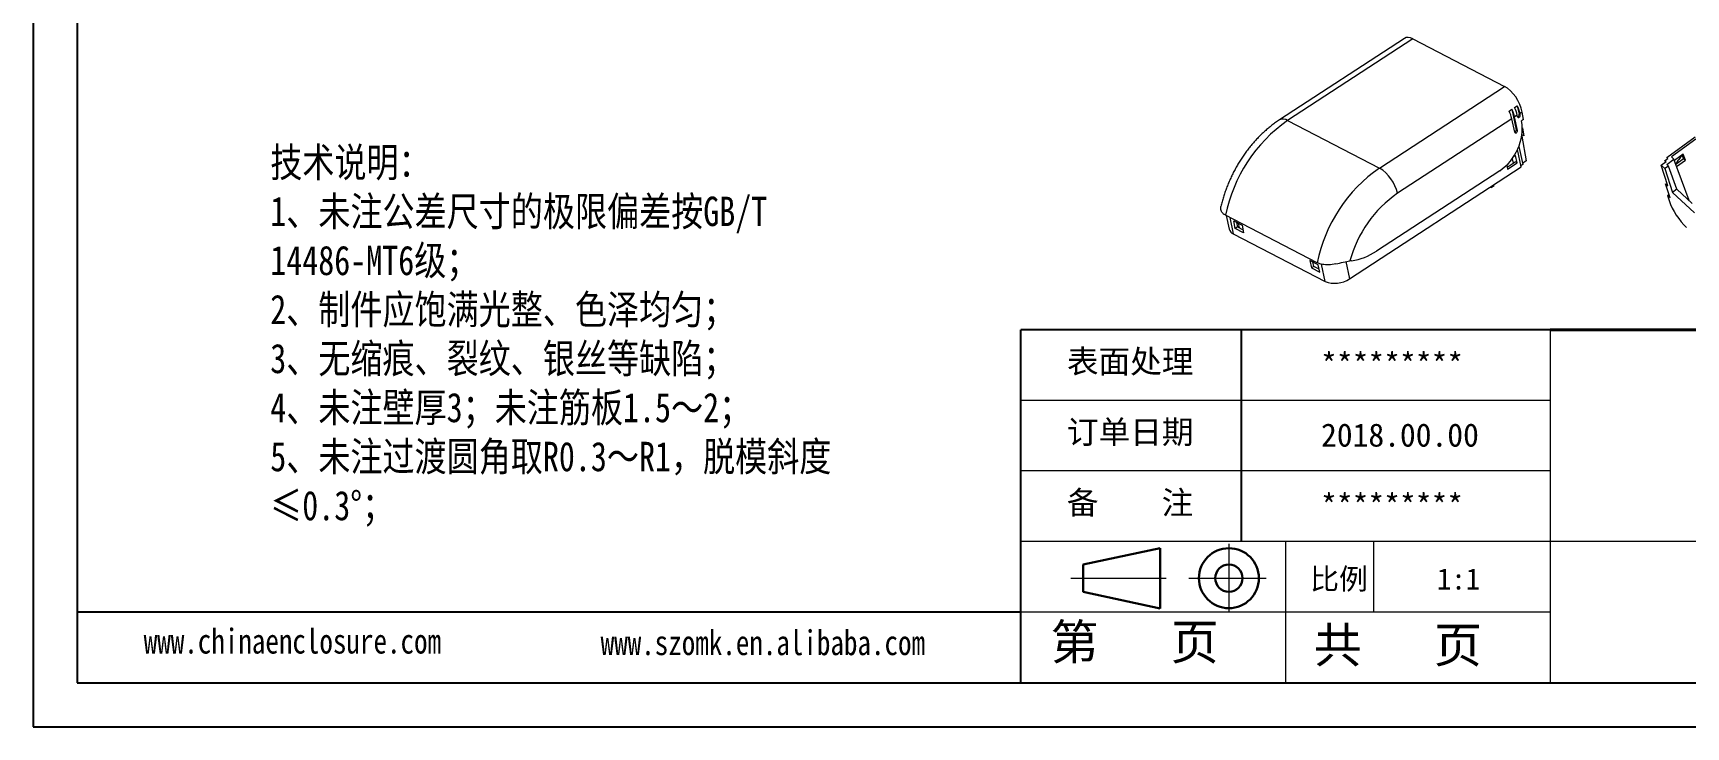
# Model space of a CAD drawing. Header units: inches. Extents: x 1531 to 2581, y 452 to 704.
# Drawn here: x 1830.1 to 2055, y 452.3 to 546.7 of the extents above; entities that cross this region are included whole.
import ezdxf

# ---------------------------------------------------------------- set-up
doc = ezdxf.new("R2010")
doc.units = ezdxf.units.IN
doc.header["$LTSCALE"] = 15
doc.linetypes.add('CENTER2', pattern=[28.575, 19.05, -3.175, 3.175, -3.175])
doc.layers.add('文字', color=81, linetype='Continuous')
for name, color, linetype, lineweight in [('粗实线', 7, 'Continuous', 30), ('细实线', 3, 'Continuous', 9), ('细点划线', 2, 'CENTER2', 9)]:
    doc.layers.add(name, color=color, linetype=linetype, lineweight=lineweight)
doc.styles.get("Standard").update_dxf_attribs({"font": 'txt', "bigfont": 'gbcbig.shx'})
doc.styles.add('宋体', font='', dxfattribs={"width": 0.8, "height": 3.5})
doc.styles.get('宋体').set_extended_font_data('SimSun')

msp = doc.modelspace()

# ---------------------------------------------------------------- linework, layer by layer
for p, q in [((1830.146, 704.319), (1830.146, 452.319)), ((1836.146, 698.319), (1836.146, 458.319)), ((2036.546, 506.319), (1964.546, 506.319)), ((1964.546, 458.319), (1964.546, 506.319)), ((1994.546, 477.519), (1994.546, 506.319)), ((1964.546, 467.919), (1836.146, 467.919)), ((1836.146, 458.319), (2180.546, 458.319)), ((1830.146, 452.319), (2186.546, 452.319))]:
    msp.add_line(p, q)
at = {"color": 7, "linetype": 'Continuous', "lineweight": 15}
for p, q in [((2016.748, 545.946), (1999.728, 534.858)), ((2017.882, 545.87), (2000.845, 534.771)), ((2017.882, 545.87), (2030.363, 539.411)), ((2013.326, 528.312), (2030.363, 539.411)), ((2030.976, 536.066), (2031.347, 536.307)), ((2031.347, 536.307), (2031.946, 533.518)), ((2031.717, 536.549), (2032.088, 536.79)), ((2032.088, 535.495), (2031.717, 535.254)), ((2032.108, 533.434), (2031.717, 535.254)), ((2032.088, 536.79), (2032.34, 535.618)), ((2032.131, 535.293), (2032.088, 535.495)), ((2032.34, 535.618), (2032.502, 535.535)), ((2032.751, 535.928), (2032.458, 535.737)), ((2032.502, 535.535), (2032.458, 535.737)), ((2032.936, 534.896), (2032.751, 535.928)), ((2000.845, 534.771), (2013.326, 528.312)), ((2031.346, 535.012), (2015.792, 524.878)), ((2031.737, 533.192), (2031.346, 535.012)), ((2031.946, 533.518), (2032.108, 533.434)), ((2032.936, 534.896), (2032.675, 534.726)), ((2032.78, 533.796), (2032.977, 532.695)), ((2032.78, 533.611), (2032.977, 532.695)), ((2032.619, 528.459), (2032.11, 530.827)), ((2032.296, 531.259), (2032.827, 528.785)), ((2032.69, 532.656), (2033.294, 529.278)), ((2032.977, 532.695), (2032.717, 532.829)), ((2052.431, 529.745), (2056.283, 532.541)), ((2056.39, 532.242), (2053.053, 529.82)), ((2030.659, 528.732), (2030.777, 528.182)), ((2030.72, 528.448), (2031.815, 529.161)), ((2030.777, 528.182), (2032.074, 529.027)), ((2031.379, 529.581), (2031.512, 528.963)), ((2031.857, 530.038), (2031.562, 529.846)), ((2032.074, 529.027), (2031.815, 529.161)), ((2032.074, 529.027), (2031.857, 530.038)), ((2032.827, 528.785), (2032.583, 528.626)), ((2033.294, 529.278), (2032.791, 528.951)), ((2051.657, 528.713), (2052.324, 529.197)), ((2052.552, 525.888), (2051.657, 528.713)), ((2051.657, 528.713), (2052.172, 528.239)), ((2052.642, 528.581), (2052.172, 528.239)), ((2052.181, 529.328), (2052.574, 529.614)), ((2052.324, 529.197), (2052.181, 529.328)), ((2052.249, 529.143), (2052.181, 529.328)), ((2052.413, 528.791), (2053.396, 529.504)), ((2052.413, 528.791), (2052.642, 528.581)), ((2052.574, 529.614), (2052.431, 529.745)), ((2052.431, 529.745), (2052.499, 529.56)), ((2053.811, 525.427), (2052.642, 528.581)), ((2053.396, 529.504), (2053.053, 529.82)), ((2055.472, 523.9), (2053.396, 529.504)), ((2054.662, 530.187), (2053.465, 529.319)), ((2053.647, 528.827), (2054.725, 529.609)), ((2053.757, 528.53), (2054.954, 529.399)), ((2054.725, 529.609), (2054.543, 530.101)), ((2054.954, 529.399), (2054.662, 530.187)), ((2054.725, 529.609), (2054.954, 529.399)), ((2009.268, 513.247), (2032.619, 528.459)), ((2029.695, 527.944), (2012.919, 517.014)), ((2052.172, 528.239), (2053.203, 524.986)), ((2028.419, 525.724), (2028.554, 525.654)), ((2028.554, 525.654), (2028.524, 525.792)), ((2028.554, 525.654), (2028.925, 525.895)), ((2028.925, 525.895), (2028.896, 526.034)), ((2052.866, 524.258), (2052.266, 526.151)), ((2052.266, 526.151), (2052.552, 525.888)), ((2052.522, 524.574), (2052.72, 524.717)), ((2052.522, 524.574), (2052.78, 523.76)), ((2052.866, 524.258), (2052.522, 524.574)), ((2053.811, 525.427), (2053.203, 524.986)), ((2053.203, 524.986), (2056.208, 522.224)), ((2055.904, 523.503), (2053.811, 525.427)), ((2004.881, 515.434), (1992.4, 521.893)), ((1992.49, 521.846), (1992.885, 520.007)), ((1993.505, 521.122), (1994.639, 520.535)), ((1993.722, 520.111), (1993.505, 521.122)), ((1994.018, 520.305), (1993.722, 520.111)), ((1994.856, 519.524), (1993.722, 520.111)), ((1993.885, 520.926), (1994.018, 520.305)), ((1994.018, 520.305), (1994.773, 519.914)), ((1994.131, 520.798), (1994.265, 520.177)), ((1994.639, 520.535), (1994.856, 519.524)), ((1993.453, 519.352), (2005.933, 512.893)), ((2005.013, 515.167), (2003.878, 515.754)), ((2003.878, 515.754), (2004.095, 514.743)), ((2004.392, 514.936), (2004.258, 515.557)), ((2005.23, 514.156), (2005.013, 515.167)), ((2004.392, 514.936), (2004.095, 514.743)), ((2004.095, 514.743), (2005.23, 514.156)), ((2005.146, 514.546), (2004.392, 514.936))]:
    msp.add_line(p, q, dxfattribs=at)
at = {"color": 8, "linetype": 'Continuous', "lineweight": 15}
for p, q in [((1992.97, 521.598), (1993.453, 519.352)), ((2005.933, 512.893), (2005.429, 515.24)), ((2008.767, 515.583), (2009.268, 513.247))]:
    msp.add_line(p, q, dxfattribs=at)
at = {"color": 7, "linetype": 'Continuous', "lineweight": 15, "flags": 128}
for points in [[(2032.131, 535.293), (2032.162, 535.225), (2032.216, 535.185), (2032.285, 535.181), (2032.36, 535.212), (2032.427, 535.273), (2032.478, 535.356), (2032.504, 535.448), (2032.502, 535.535)], [(2031.737, 533.192), (2031.768, 533.124), (2031.822, 533.085), (2031.891, 533.08), (2031.966, 533.111), (2032.033, 533.173), (2032.084, 533.256), (2032.11, 533.347), (2032.108, 533.434)]]:
    msp.add_lwpolyline(points, dxfattribs=at)
at = {"color": 7, "linetype": 'Continuous', "lineweight": 15}
for centre, radius, start, end in [((2026.633, 533.948), 4.832, 12.72825, 25.99934), ((2027.003, 534.189), 4.832, 12.72825, 25.99934), ((2027.374, 534.431), 4.832, 12.72825, 25.99934), ((2027.745, 534.672), 4.832, 12.72825, 25.99934), ((2032.028, 535.564), 0.316, 290.37558, 9.839), ((2012.636, 517.83), 20.64, 124.83921, 168.64769), ((2025.801, 533.701), 6.95, 304.07461, 8.48195), ((2031.634, 533.464), 0.316, 290.37558, 9.839), ((2060.526, 524.454), 8.197, 136.76043, 147.31527), ((2025.051, 511.415), 20.567, 124.75725, 168.72965), ((2010.455, 523.647), 5.477, 12.99145, 58.38854), ((2025.164, 511.38), 16.433, 124.77116, 164.80134), ((1993.851, 520.27), 1.001, 195.22979, 246.55487), ((2009.862, 512.588), 3.149, 96.32651, 100.17753), ((2008.48, 523.556), 7.906, 277.52148, 304.16458), ((2007.261, 516.269), 3.628, 248.5282, 303.582)]:
    msp.add_arc(centre, radius, start, end, dxfattribs=at)
at = {"color": 8, "linetype": 'Continuous', "lineweight": 15}
msp.add_arc((2000.215, 533.899), 1.075, 54.13825, 116.93102, dxfattribs=at)
at = {"color": 7, "linetype": 'Continuous', "lineweight": 15}
for centre, major_axis, ratio, start_param, end_param in [((2018.326, 543.393), (-1.559, 2.564), 0.4853792, 5.6102687, 6.2983417), ((2030.806, 536.934), (-1.559, 2.564), 0.4853792, 4.0394724, 5.6102687), ((2054.497, 522.182), (-1.705, 2.47), 0.2637829, 0.7108627, 2.281659)]:
    msp.add_ellipse(centre, major_axis=major_axis, ratio=ratio, start_param=start_param, end_param=end_param, dxfattribs=at)
for points, knots in [([(1999.728, 534.858), (1999.634, 534.795), (1999.371, 534.621), (1998.945, 534.317), (1998.456, 533.939), (1997.977, 533.54), (1997.508, 533.119), (1997.052, 532.679), (1996.609, 532.22), (1996.179, 531.743), (1995.763, 531.249), (1995.362, 530.739), (1994.976, 530.214), (1994.607, 529.675), (1994.254, 529.123), (1993.918, 528.558), (1993.601, 527.983), (1993.302, 527.398), (1993.022, 526.804), (1992.762, 526.201), (1992.521, 525.592), (1992.301, 524.977), (1992.101, 524.357), (1991.925, 523.733), (1991.815, 523.31), (1991.769, 523.095), (1991.768, 523.09)], [0, 0, 0, 0, 0.0247351, 0.0690571, 0.1133793, 0.1577227, 0.202069, 0.2464081, 0.2907329, 0.335039, 0.3793245, 0.4235891, 0.4678344, 0.5120628, 0.5562783, 0.6004852, 0.6446886, 0.688894, 0.7331068, 0.7773311, 0.8215725, 0.8658366, 0.9101284, 0.9544525, 0.9988124, 1, 1, 1, 1]), ([(1992.4, 521.893), (1992.353, 521.919), (1992.257, 521.972), (1992.132, 522.063), (1992.022, 522.163), (1991.929, 522.27), (1991.855, 522.383), (1991.799, 522.501), (1991.76, 522.626), (1991.739, 522.756), (1991.737, 522.889), (1991.748, 523.001), (1991.765, 523.068), (1991.77, 523.089)], [0, 0, 0, 0, 0.0934043, 0.1874926, 0.2837204, 0.3806758, 0.4740851, 0.5681222, 0.6640666, 0.7606379, 0.8578305, 0.9556105, 1, 1, 1, 1]), ([(2006.427, 515.153), (2006.279, 515.148), (2006.132, 515.15), (2005.85, 515.168), (2005.714, 515.184), (2005.452, 515.23), (2005.325, 515.261), (2005.09, 515.337), (2004.981, 515.382), (2004.881, 515.434)], [0, 0, 0, 0, 0.25, 0.25, 0.5, 0.5, 0.75, 0.75, 1, 1, 1, 1]), ([(2007.405, 515.281), (2007.75, 515.357), (2008.086, 515.435), (2008.74, 515.579), (2009.039, 515.64), (2009.305, 515.688)], [0, 0, 0, 0, 0.5, 0.5, 1, 1, 1, 1])]:
    msp.add_open_spline(points, degree=3, knots=knots, dxfattribs=at)
msp.add_open_spline([(2007.405, 515.281), (2007.078, 515.209), (2006.752, 515.165), (2006.427, 515.153)], degree=3, dxfattribs=at)
at = {"layer": '粗实线', "color": 7, "lineweight": 40}
msp.add_line((2180.546, 506.319), (2036.546, 506.319), dxfattribs=at)
at = {"layer": '粗实线', "color": 7}
for p, q in [((1983.52, 476.621), (1973.03, 474.397)), ((1983.52, 476.621), (1983.52, 468.4)), ((1973.03, 474.397), (1973.03, 470.688)), ((1973.03, 470.688), (1983.52, 468.4))]:
    msp.add_line(p, q, dxfattribs=at)
for radius in [4.078, 1.855]:
    msp.add_circle((1992.855, 472.543), radius, dxfattribs=at)
at = {"layer": '细实线', "color": 7}
for p, q in [((2036.546, 506.319), (2036.546, 458.319)), ((2036.546, 496.719), (1964.546, 496.719)), ((2036.546, 487.119), (1964.546, 487.119)), ((2180.546, 477.519), (1964.546, 477.519)), ((2000.546, 477.519), (2000.546, 458.319)), ((2012.546, 477.519), (2012.546, 467.919)), ((2036.546, 467.919), (1964.546, 467.919))]:
    msp.add_line(p, q, dxfattribs=at)
at = {"layer": '细点划线', "color": 7}
for p, q in [((1992.855, 477.237), (1992.855, 467.919)), ((1971.358, 472.543), (1984.323, 472.543)), ((1987.401, 472.543), (1997.941, 472.543))]:
    msp.add_line(p, q, dxfattribs=at)

# ---------------------------------------------------------------- texts
at = {"char_height": 3.15712, "width": 1794.35142, "attachment_point": 1}
for s, insert in [('{\\fSimHei|b0|i0|c134|p49;表面处理}', (1970.807, 503.594)), ('{\\fSimHei|b0|i0|c134|p49;*********}', (2005.386, 503.188)), ('{\\fSimHei|b0|i0|c134|p49;订单日期}', (1970.807, 493.994)), ('{\\fSimHei|b0|i0|c134|p49;2018.00.00}', (2005.386, 493.588)), ('{\\fSimHei|b0|i0|c134|p49;备    注}', (1970.807, 484.394)), ('{\\fSimHei|b0|i0|c134|p49;*********}', (2005.386, 483.988))]:
    msp.add_mtext(s, dxfattribs=dict(at, insert=insert))
at = {"layer": '文字', "color": 0, "attachment_point": 1, "style": '宋体'}
for s, insert, char_height, width in [('{\\H1.111x;技术说明：\\P1、未注公差尺寸的极限偏差按GB/T 14486-MT6级；\\P2、制件应饱满光整、色泽均匀；\\P3、无缩痕、裂纹、银丝等缺陷；\\P4、未注壁厚3；未注筋板1.5～2；\\P5、未注过渡圆角取R0.3～R1，脱模斜度≤0.3%%D；}', (1862.42, 531.092), 3.6, 81.08785), ('www.chinaenclosure.com', (1845.203, 465.676), 3.3792, 59.3693), ('www.szomk.en.alibaba.com', (1907.373, 465.466), 3.3792, 59.3693)]:
    msp.add_mtext(s, dxfattribs=dict(at, insert=insert, char_height=char_height, width=width))
at = {"layer": '细实线', "color": 7, "attachment_point": 1}
for s, insert, char_height, width in [('{\\fSimSun|b0|i0|c134|p54;比例}', (2003.906, 473.883), 2.88, 12.6423), ('{\\fSimSun|b0|i0|c134|p54;1:1}', (2021.156, 473.883), 2.88, 12.6423), ('{\\fSimSun|b0|i0|c134|p54;第   页}', (1968.585, 466.269), 4.8, 36), ('{\\fSimSun|b0|i0|c134|p54; 共   页}', (2001.134, 465.861), 4.8, 36)]:
    msp.add_mtext(s, dxfattribs=dict(at, insert=insert, char_height=char_height, width=width))

doc.saveas('drawing.dxf')
